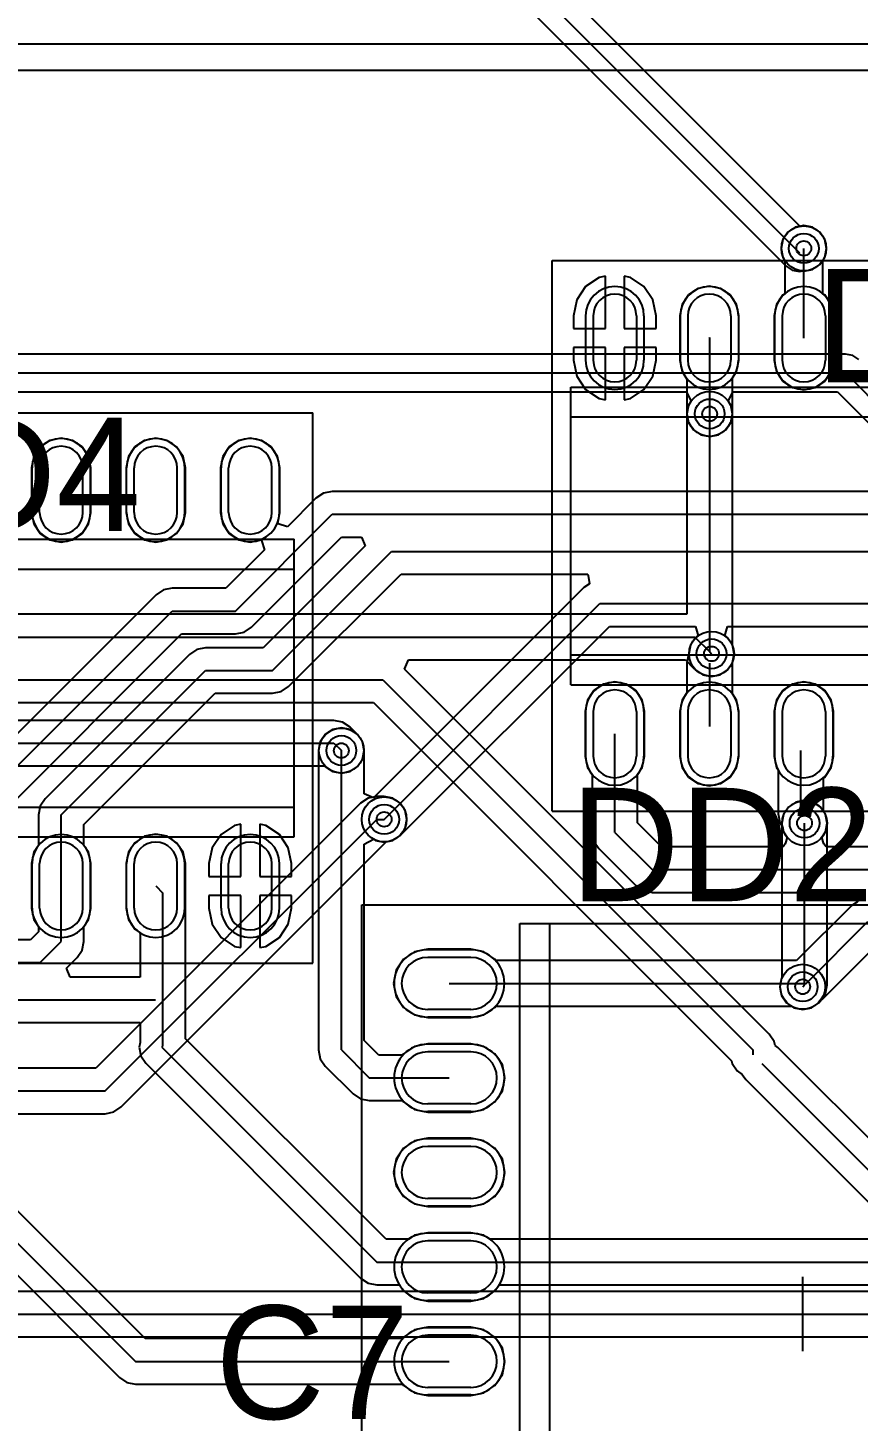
# Model space of a CAD drawing. Header units: millimetres. Extents: x 33 to 142, y 42 to 97.
# Drawn here: x 104.41 to 115.57, y 62.81 to 81.54 of the extents above; entities that cross this region are included whole.
import ezdxf

# ---------------------------------------------------------------- set-up
doc = ezdxf.new("R2010")
doc.units = ezdxf.units.MM
for name, color, linetype in [('BottomLayer', 5, 'Continuous'), ('BottomSolder', 6, 'Continuous'), ('Mechanical13', 56, 'Continuous'), ('Mechanical15', 56, 'Continuous'), ('MultiLayer', 9, 'Continuous'), ('TopLayer', 1, 'Continuous'), ('TopOverlay', 2, 'Continuous'), ('TopPaste', 8, 'Continuous'), ('TopSolder', 216, 'Continuous'), ('ViaHoleLayer', 16, 'Continuous')]:
    doc.layers.add(name, color=color, linetype=linetype)

msp = doc.modelspace()

# ---------------------------------------------------------------- linework, layer by layer
at = {"layer": 'BottomLayer'}
for p, q in [((114.79, 78.871), (111.08, 82.58)), ((110.9, 82.4), (114.782, 78.517)), ((110.794, 82.145), (114.602, 78.337)), ((114.84, 78.881), (114.79, 78.871)), ((114.957, 78.858), (114.84, 78.881)), ((115.056, 78.791), (114.957, 78.858)), ((115.123, 78.692), (115.056, 78.791)), ((115.146, 78.575), (115.123, 78.692)), ((115.123, 78.458), (115.146, 78.575)), ((114.602, 78.337), (114.685, 78.282)), ((114.685, 78.282), (114.782, 78.263)), ((114.84, 78.269), (114.957, 78.292)), ((114.957, 78.292), (115.056, 78.359)), ((115.056, 78.359), (115.123, 78.458)), ((114.782, 78.263), (114.828, 78.272)), ((114.828, 78.272), (114.84, 78.269)), ((115.4, 77.155), (89.6, 77.155)), ((115.498, 77.135), (115.4, 77.155)), ((115.58, 77.08), (115.498, 77.135)), ((80, 76.9), (115.4, 76.9)), ((115.4, 76.9), (115.975, 76.325)), ((89.6, 76.645), (113.265, 76.645)), ((113.265, 76.645), (113.327, 76.518)), ((113.823, 76.518), (113.885, 76.645)), ((113.885, 76.645), (115.294, 76.645)), ((115.294, 76.645), (115.795, 76.145)), ((113.292, 76.467), (113.269, 76.35)), ((113.327, 76.518), (113.292, 76.467)), ((113.858, 76.467), (113.823, 76.518)), ((113.881, 76.35), (113.858, 76.467)), ((113.269, 76.35), (113.269, 73.656)), ((113.575, 73.15), (113.575, 76.35)), ((113.881, 73.245), (113.881, 76.35)), ((113.269, 73.656), (100.5, 73.656)), ((100.5, 73.35), (113.375, 73.35)), ((113.375, 73.35), (113.575, 73.15)), ((113.883, 73.242), (113.881, 73.245)), ((113.906, 73.125), (113.883, 73.242)), ((109.473, 72.917), (109.525, 73.044)), ((109.525, 73.044), (113.248, 73.044)), ((113.248, 73.044), (113.359, 72.934)), ((113.575, 73.15), (113.6, 73.125)), ((113.883, 73.008), (113.906, 73.125)), ((114.375, 68.014), (109.473, 72.917)), ((113.359, 72.934), (113.359, 72.934)), ((113.359, 72.934), (113.384, 72.909)), ((113.384, 72.909), (113.483, 72.842)), ((113.717, 72.842), (113.816, 72.909)), ((113.816, 72.909), (113.883, 73.008)), ((102.775, 72.775), (109.182, 72.775)), ((109.182, 72.775), (114.159, 67.798)), ((113.483, 72.842), (113.6, 72.819)), ((113.6, 72.819), (113.717, 72.842)), ((102.902, 72.469), (109.055, 72.469)), ((109.055, 72.469), (113.869, 67.656)), ((108.525, 72.231), (102.843, 72.231)), ((108.642, 72.208), (108.525, 72.231)), ((108.525, 72.231), (108.525, 72.231)), ((108.741, 72.141), (108.642, 72.208)), ((108.841, 72.041), (108.741, 72.141)), ((102.793, 71.925), (108.525, 71.925)), ((108.525, 71.925), (108.625, 71.825)), ((108.908, 71.942), (108.841, 72.041)), ((108.931, 71.825), (108.908, 71.942)), ((108.908, 71.708), (108.931, 71.825)), ((103.372, 71.619), (108.398, 71.619)), ((108.398, 71.619), (108.409, 71.609)), ((108.409, 71.609), (108.508, 71.542)), ((108.508, 71.542), (108.625, 71.519)), ((108.625, 71.519), (108.742, 71.542)), ((108.742, 71.542), (108.841, 71.609)), ((108.841, 71.609), (108.908, 71.708)), ((108.983, 71.183), (108.884, 71.116)), ((109.1, 71.206), (108.983, 71.183)), ((109.2, 71.206), (109.1, 71.206)), ((109.1, 71.206), (109.1, 71.206)), ((109.317, 71.183), (109.2, 71.206)), ((109.416, 71.116), (109.317, 71.183)), ((108.884, 71.116), (105.323, 67.556)), ((109.483, 71.017), (109.416, 71.116)), ((109.506, 70.9), (109.483, 71.017)), ((114.634, 71.066), (114.567, 70.967)), ((114.733, 71.133), (114.634, 71.066)), ((114.85, 71.156), (114.733, 71.133)), ((114.967, 71.133), (114.85, 71.156)), ((115.066, 71.066), (114.967, 71.133)), ((115.133, 70.967), (115.066, 71.066)), ((105.45, 67.25), (109.1, 70.9)), ((109.1, 70.9), (109.2, 70.9)), ((109.483, 70.783), (109.506, 70.9)), ((114.567, 70.967), (114.544, 70.85)), ((114.544, 70.85), (114.544, 68.77)), ((114.85, 68.675), (114.85, 70.85)), ((115.156, 70.85), (115.133, 70.967)), ((115.156, 68.675), (115.156, 70.85)), ((109.233, 70.601), (109.317, 70.617)), ((109.317, 70.617), (109.416, 70.684)), ((109.416, 70.684), (109.483, 70.783)), ((105.666, 67.034), (109.233, 70.601)), ((114.542, 68.767), (114.519, 68.65)), ((114.544, 68.77), (114.542, 68.767)), ((114.519, 68.65), (114.542, 68.533)), ((114.825, 68.65), (114.85, 68.675)), ((115.066, 68.459), (115.133, 68.558)), ((115.133, 68.558), (115.156, 68.675)), ((115.156, 68.675), (115.156, 68.675)), ((114.542, 68.533), (114.609, 68.434)), ((114.609, 68.434), (114.708, 68.367)), ((114.708, 68.367), (114.825, 68.344)), ((114.825, 68.344), (114.942, 68.367)), ((114.942, 68.367), (115.041, 68.434)), ((115.041, 68.434), (115.066, 68.459)), ((115.066, 68.459), (115.066, 68.459)), ((114.442, 67.915), (114.375, 68.014)), ((114.375, 68.014), (114.375, 68.014)), ((114.159, 67.734), (114.159, 67.798)), ((114.453, 67.86), (114.442, 67.915)), ((114.491, 67.834), (114.453, 67.86)), ((117.25, 65.076), (114.491, 67.834)), ((113.869, 67.656), (113.876, 67.617)), ((113.876, 67.617), (113.943, 67.518)), ((114.275, 67.618), (117.668, 64.225)), ((105.323, 67.556), (103.4, 67.556)), ((113.943, 67.518), (114.012, 67.471)), ((114.012, 67.471), (114.059, 67.402)), ((95.6, 67.25), (105.45, 67.25)), ((114.059, 67.402), (117.452, 64.009)), ((95.6, 66.944), (105.45, 66.944)), ((105.45, 66.944), (105.567, 66.967)), ((105.45, 66.944), (105.45, 66.944)), ((105.567, 66.967), (105.666, 67.034)), ((116.125, 64.556), (93.35, 64.556)), ((93.35, 64.25), (116.125, 64.25)), ((93.35, 63.944), (115.998, 63.944))]:
    msp.add_line(p, q, dxfattribs=at)
for centre in [(114.84, 78.575), (113.575, 76.35), (113.6, 73.125), (108.625, 71.825), (109.2, 70.9), (114.85, 70.85), (114.825, 68.65)]:
    msp.add_circle(centre, 0.2, dxfattribs=at)
at = {"layer": 'BottomSolder'}
for centre in [(114.84, 78.575), (113.575, 76.35), (113.6, 73.125), (108.625, 71.825), (109.2, 70.9), (114.85, 70.85), (114.825, 68.65)]:
    msp.add_circle(centre, 0.302, dxfattribs=at)
at = {"layer": 'Mechanical13'}
for p, q in [((111.71, 76.71), (120.51, 76.71)), ((111.71, 72.71), (111.71, 76.71)), ((99.19, 74.665), (107.99, 74.665)), ((107.99, 70.665), (107.99, 74.665)), ((111.71, 72.71), (120.51, 72.71)), ((99.19, 70.665), (107.99, 70.665)), ((111.025, 59), (111.025, 69.5)), ((111.025, 69.5), (118.625, 69.5))]:
    msp.add_line(p, q, dxfattribs=at)
at = {"layer": 'Mechanical15'}
for p, q in [((111.46, 78.41), (120.76, 78.41)), ((111.46, 71.01), (111.46, 78.41)), ((98.94, 76.365), (108.24, 76.365)), ((108.24, 68.965), (108.24, 76.365)), ((111.46, 71.01), (120.76, 71.01)), ((108.9, 58.75), (108.9, 69.75)), ((108.9, 69.75), (120.75, 69.75)), ((98.94, 68.965), (108.24, 68.965)), ((114.825, 63.75), (114.825, 64.75)), ((114.325, 64.25), (115.325, 64.25))]:
    msp.add_line(p, q, dxfattribs=at)
at = {"layer": 'MultiLayer'}
for centre in [(114.84, 78.575), (113.575, 76.35), (113.6, 73.125), (108.625, 71.825), (109.2, 70.9), (114.85, 70.85), (114.825, 68.65)]:
    msp.add_circle(centre, 0.2, dxfattribs=at)
at = {"layer": 'TopLayer'}
for p, q in [((99.775, 81.325), (119.525, 81.325)), ((100.132, 80.968), (118.517, 80.968)), ((114.723, 78.858), (114.624, 78.791)), ((114.84, 78.881), (114.723, 78.858)), ((114.957, 78.858), (114.84, 78.881)), ((115.056, 78.791), (114.957, 78.858)), ((114.557, 78.692), (114.534, 78.575)), ((114.624, 78.791), (114.557, 78.692)), ((115.123, 78.692), (115.056, 78.791)), ((115.146, 78.575), (115.123, 78.692)), ((114.534, 78.575), (114.557, 78.458)), ((114.84, 77.37), (114.84, 78.575)), ((115.123, 78.458), (115.146, 78.575)), ((114.557, 78.458), (114.585, 78.416)), ((114.585, 78.416), (114.585, 77.969)), ((115.095, 78.416), (115.123, 78.458)), ((115.095, 77.969), (115.095, 78.416)), ((112.088, 78.182), (111.908, 78.062)), ((112.173, 78.199), (112.088, 78.182)), ((112.173, 77.497), (112.173, 78.199)), ((112.512, 78.182), (112.427, 78.199)), ((112.427, 78.199), (112.427, 77.497)), ((112.692, 78.062), (112.512, 78.182)), ((111.908, 78.062), (111.788, 77.882)), ((112.812, 77.882), (112.692, 78.062)), ((113.289, 77.951), (113.203, 77.822)), ((113.418, 78.037), (113.289, 77.951)), ((113.57, 78.068), (113.418, 78.037)), ((113.722, 78.037), (113.57, 78.068)), ((113.851, 77.951), (113.722, 78.037)), ((113.937, 77.822), (113.851, 77.951)), ((114.559, 77.951), (114.473, 77.822)), ((114.585, 77.969), (114.559, 77.951)), ((115.121, 77.951), (115.095, 77.969)), ((115.207, 77.822), (115.121, 77.951)), ((111.788, 77.882), (111.745, 77.67)), ((112.855, 77.67), (112.812, 77.882)), ((113.203, 77.822), (113.172, 77.67)), ((113.968, 77.67), (113.937, 77.822)), ((114.473, 77.822), (114.442, 77.67)), ((115.238, 77.67), (115.207, 77.822)), ((111.745, 77.67), (111.745, 77.497)), ((112.01, 77.67), (112.01, 77.07)), ((112.59, 77.67), (112.59, 77.07)), ((112.855, 77.497), (112.855, 77.67)), ((113.172, 77.67), (113.172, 77.07)), ((113.28, 77.67), (113.28, 77.07)), ((113.86, 77.67), (113.86, 77.07)), ((113.968, 77.07), (113.968, 77.67)), ((114.442, 77.67), (114.442, 77.07)), ((114.55, 77.67), (114.55, 77.07)), ((115.13, 77.67), (115.13, 77.07)), ((115.238, 77.07), (115.238, 77.67)), ((111.745, 77.497), (112.173, 77.497)), ((112.427, 77.497), (112.855, 77.497)), ((113.57, 77.37), (113.575, 77.375)), ((113.575, 76.35), (113.575, 77.375)), ((112.173, 77.243), (111.745, 77.243)), ((111.745, 77.243), (111.745, 77.07)), ((112.173, 76.541), (112.173, 77.243)), ((112.855, 77.243), (112.427, 77.243)), ((112.427, 77.243), (112.427, 76.541)), ((112.855, 77.07), (112.855, 77.243)), ((111.745, 77.07), (111.788, 76.858)), ((112.812, 76.858), (112.855, 77.07)), ((113.172, 77.07), (113.203, 76.918)), ((113.937, 76.918), (113.968, 77.07)), ((114.442, 77.07), (114.473, 76.918)), ((115.207, 76.918), (115.238, 77.07)), ((111.788, 76.858), (111.908, 76.678)), ((112.692, 76.678), (112.812, 76.858)), ((113.203, 76.918), (113.269, 76.818)), ((113.269, 76.818), (113.269, 76.35)), ((113.881, 76.833), (113.937, 76.918)), ((113.881, 76.35), (113.881, 76.833)), ((114.473, 76.918), (114.559, 76.789)), ((114.559, 76.789), (114.688, 76.703)), ((114.992, 76.703), (115.121, 76.789)), ((115.121, 76.789), (115.207, 76.918)), ((111.908, 76.678), (112.088, 76.558)), ((112.512, 76.558), (112.692, 76.678)), ((114.688, 76.703), (114.84, 76.672)), ((114.84, 76.672), (114.992, 76.703)), ((112.088, 76.558), (112.173, 76.541)), ((112.427, 76.541), (112.512, 76.558)), ((113.269, 76.35), (113.292, 76.233)), ((113.292, 76.233), (113.359, 76.134)), ((113.791, 76.134), (113.858, 76.233)), ((113.858, 76.233), (113.881, 76.35)), ((113.359, 76.134), (113.458, 76.067)), ((113.458, 76.067), (113.575, 76.044)), ((113.575, 76.044), (113.692, 76.067)), ((113.692, 76.067), (113.791, 76.134)), ((104.579, 75.906), (104.493, 75.777)), ((104.708, 75.992), (104.579, 75.906)), ((104.86, 76.023), (104.708, 75.992)), ((105.012, 75.992), (104.86, 76.023)), ((105.141, 75.906), (105.012, 75.992)), ((105.227, 75.777), (105.141, 75.906)), ((105.849, 75.906), (105.763, 75.777)), ((105.978, 75.992), (105.849, 75.906)), ((106.13, 76.023), (105.978, 75.992)), ((106.282, 75.992), (106.13, 76.023)), ((106.411, 75.906), (106.282, 75.992)), ((106.497, 75.777), (106.411, 75.906)), ((107.119, 75.906), (107.033, 75.777)), ((107.248, 75.992), (107.119, 75.906)), ((107.4, 76.023), (107.248, 75.992)), ((107.552, 75.992), (107.4, 76.023)), ((107.681, 75.906), (107.552, 75.992)), ((107.767, 75.777), (107.681, 75.906)), ((104.493, 75.777), (104.462, 75.625)), ((105.258, 75.625), (105.227, 75.777)), ((105.763, 75.777), (105.732, 75.625)), ((106.528, 75.625), (106.497, 75.777)), ((107.033, 75.777), (107.002, 75.625)), ((107.798, 75.625), (107.767, 75.777)), ((104.462, 75.625), (104.462, 75.025)), ((104.57, 75.025), (104.57, 75.625)), ((105.15, 75.025), (105.15, 75.625)), ((105.258, 75.025), (105.258, 75.625)), ((105.732, 75.625), (105.732, 75.025)), ((105.84, 75.025), (105.84, 75.625)), ((106.42, 75.025), (106.42, 75.625)), ((106.528, 75.025), (106.528, 75.625)), ((107.002, 75.625), (107.002, 75.025)), ((107.11, 75.025), (107.11, 75.625)), ((107.69, 75.025), (107.69, 75.625)), ((107.798, 75.025), (107.798, 75.625)), ((108.5, 75.306), (108.383, 75.283)), ((127.2, 75.306), (108.5, 75.306)), ((108.284, 75.216), (107.9, 74.832)), ((108.383, 75.283), (108.284, 75.216)), ((108.284, 75.216), (108.284, 75.216)), ((104.462, 75.025), (104.493, 74.873)), ((105.227, 74.873), (105.258, 75.025)), ((105.732, 75.025), (105.763, 74.873)), ((106.497, 74.873), (106.528, 75.025)), ((107.002, 75.025), (107.033, 74.873)), ((107.2, 73.7), (108.5, 75)), ((107.769, 74.881), (107.798, 75.025)), ((108.5, 75), (127.2, 75)), ((104.493, 74.873), (104.579, 74.744)), ((104.579, 74.744), (104.708, 74.658)), ((105.012, 74.658), (105.141, 74.744)), ((105.141, 74.744), (105.227, 74.873)), ((105.763, 74.873), (105.849, 74.744)), ((105.849, 74.744), (105.978, 74.658)), ((106.282, 74.658), (106.411, 74.744)), ((106.411, 74.744), (106.497, 74.873)), ((107.033, 74.873), (107.119, 74.744)), ((107.119, 74.744), (107.248, 74.658)), ((107.775, 74.874), (107.769, 74.881)), ((107.9, 74.832), (107.775, 74.874)), ((104.708, 74.658), (104.86, 74.627)), ((104.86, 74.627), (105.012, 74.658)), ((105.978, 74.658), (106.13, 74.627)), ((106.13, 74.627), (106.282, 74.658)), ((107.248, 74.658), (107.4, 74.627)), ((107.4, 74.627), (107.544, 74.656)), ((107.416, 73.484), (108.627, 74.694)), ((107.544, 74.656), (107.551, 74.65)), ((107.551, 74.65), (107.593, 74.525)), ((108.944, 74.577), (107.573, 73.206)), ((108.627, 74.694), (108.896, 74.694)), ((108.896, 74.694), (108.944, 74.577)), ((107.593, 74.525), (107.073, 74.006)), ((107.7, 72.9), (109.3, 74.5)), ((109.3, 74.5), (117.675, 74.5)), ((107.916, 72.684), (109.427, 74.194)), ((109.427, 74.194), (111.939, 74.194)), ((111.939, 74.194), (111.944, 74.18)), ((111.944, 74.18), (111.96, 74.067)), ((106.233, 73.983), (106.134, 73.916)), ((106.35, 74.006), (106.233, 73.983)), ((107.073, 74.006), (106.35, 74.006)), ((106.35, 74.006), (106.35, 74.006)), ((111.884, 74.016), (109.058, 71.19)), ((111.96, 74.067), (111.884, 74.016)), ((111.884, 74.016), (111.884, 74.016)), ((106.134, 73.916), (103.374, 71.156)), ((106.134, 73.916), (106.134, 73.916)), ((109.2, 70.9), (112.1, 73.8)), ((112.1, 73.8), (116.15, 73.8)), ((103.59, 70.94), (106.35, 73.7)), ((106.35, 73.7), (107.2, 73.7)), ((107.2, 73.394), (107.317, 73.417)), ((107.317, 73.417), (107.416, 73.484)), ((109.416, 70.684), (112.227, 73.494)), ((112.227, 73.494), (113.384, 73.494)), ((113.384, 73.494), (113.422, 73.367)), ((113.778, 73.367), (113.816, 73.494)), ((113.816, 73.494), (115.844, 73.494)), ((103.896, 70.813), (106.477, 73.394)), ((106.477, 73.394), (107.2, 73.394)), ((107.2, 73.394), (107.2, 73.394)), ((113.317, 73.242), (113.294, 73.125)), ((113.384, 73.341), (113.317, 73.242)), ((113.422, 73.367), (113.384, 73.341)), ((113.816, 73.341), (113.778, 73.367)), ((113.883, 73.242), (113.816, 73.341)), ((113.906, 73.125), (113.883, 73.242)), ((106.584, 73.116), (104.644, 71.176)), ((106.683, 73.183), (106.584, 73.116)), ((106.8, 73.206), (106.683, 73.183)), ((107.573, 73.206), (106.8, 73.206)), ((106.8, 73.206), (106.8, 73.206)), ((113.292, 73.117), (113.269, 73)), ((113.295, 73.121), (113.292, 73.117)), ((113.294, 73.125), (113.295, 73.121)), ((113.883, 73.008), (113.906, 73.125)), ((104.86, 70.96), (106.8, 72.9)), ((106.8, 72.9), (107.7, 72.9)), ((113.269, 73), (113.269, 72.602)), ((113.575, 72.15), (113.575, 73)), ((113.88, 73.004), (113.883, 73.008)), ((113.881, 73), (113.88, 73.004)), ((113.881, 72.587), (113.881, 73)), ((107.817, 72.617), (107.916, 72.684)), ((112.148, 72.717), (112.019, 72.631)), ((112.3, 72.748), (112.148, 72.717)), ((112.452, 72.717), (112.3, 72.748)), ((112.581, 72.631), (112.452, 72.717)), ((114.688, 72.717), (114.559, 72.631)), ((114.84, 72.748), (114.688, 72.717)), ((114.992, 72.717), (114.84, 72.748)), ((115.121, 72.631), (114.992, 72.717)), ((105.166, 70.833), (106.927, 72.594)), ((106.927, 72.594), (107.7, 72.594)), ((107.7, 72.594), (107.817, 72.617)), ((107.7, 72.594), (107.7, 72.594)), ((111.933, 72.502), (111.902, 72.35)), ((112.019, 72.631), (111.933, 72.502)), ((112.667, 72.502), (112.581, 72.631)), ((112.698, 72.35), (112.667, 72.502)), ((113.203, 72.502), (113.172, 72.35)), ((113.269, 72.602), (113.203, 72.502)), ((113.937, 72.502), (113.881, 72.587)), ((113.968, 72.35), (113.937, 72.502)), ((114.473, 72.502), (114.442, 72.35)), ((114.559, 72.631), (114.473, 72.502)), ((115.207, 72.502), (115.121, 72.631)), ((115.238, 72.35), (115.207, 72.502)), ((111.902, 72.35), (111.902, 71.75)), ((112.01, 72.35), (112.01, 71.75)), ((112.59, 72.35), (112.59, 71.75)), ((112.698, 71.75), (112.698, 72.35)), ((113.172, 72.35), (113.172, 71.75)), ((113.28, 72.35), (113.28, 71.75)), ((113.86, 72.35), (113.86, 71.75)), ((113.968, 71.75), (113.968, 72.35)), ((114.442, 72.35), (114.442, 71.75)), ((114.55, 72.35), (114.55, 71.75)), ((115.13, 72.35), (115.13, 71.75)), ((115.238, 71.75), (115.238, 72.35)), ((108.508, 72.108), (108.409, 72.041)), ((108.625, 72.131), (108.508, 72.108)), ((108.742, 72.108), (108.625, 72.131)), ((108.841, 72.041), (108.742, 72.108)), ((108.342, 71.942), (108.319, 71.825)), ((108.409, 72.041), (108.342, 71.942)), ((108.908, 71.942), (108.841, 72.041)), ((108.931, 71.825), (108.908, 71.942)), ((112.3, 70.725), (112.3, 72.05)), ((108.319, 71.825), (108.319, 67.8)), ((108.625, 67.8), (108.625, 71.825)), ((108.931, 71.243), (108.931, 71.825)), ((111.902, 71.75), (111.933, 71.598)), ((112.667, 71.598), (112.698, 71.75)), ((113.172, 71.75), (113.203, 71.598)), ((113.937, 71.598), (113.968, 71.75)), ((114.442, 71.75), (114.473, 71.598)), ((114.8, 70.975), (114.8, 71.825)), ((115.207, 71.598), (115.238, 71.75)), ((111.933, 71.598), (111.994, 71.506)), ((112.606, 71.506), (112.667, 71.598)), ((113.203, 71.598), (113.289, 71.469)), ((113.851, 71.469), (113.937, 71.598)), ((114.473, 71.598), (114.494, 71.566)), ((114.494, 71.566), (114.494, 70.975)), ((115.121, 71.469), (115.207, 71.598)), ((111.994, 71.506), (111.994, 70.725)), ((112.606, 70.852), (112.606, 71.506)), ((113.289, 71.469), (113.418, 71.383)), ((113.418, 71.383), (113.57, 71.352)), ((113.57, 71.352), (113.722, 71.383)), ((113.722, 71.383), (113.851, 71.469)), ((115.106, 71.459), (115.121, 71.469)), ((115.106, 71.007), (115.106, 71.459)), ((104.644, 71.176), (104.577, 71.077)), ((109.058, 71.19), (108.931, 71.243)), ((104.577, 71.077), (104.554, 70.96)), ((115.133, 70.967), (115.106, 71.007)), ((104.554, 70.96), (104.554, 70.96)), ((104.554, 70.96), (104.554, 70.549)), ((104.86, 70.005), (104.86, 70.96)), ((105.166, 70.549), (105.166, 70.833)), ((107.188, 70.817), (107.008, 70.697)), ((107.273, 70.834), (107.188, 70.817)), ((107.273, 70.132), (107.273, 70.834)), ((107.612, 70.817), (107.527, 70.834)), ((107.527, 70.834), (107.527, 70.132)), ((107.792, 70.697), (107.612, 70.817)), ((112.927, 70.531), (112.606, 70.852)), ((114.494, 70.975), (114.517, 70.858)), ((114.517, 70.858), (114.553, 70.804)), ((114.553, 70.804), (114.567, 70.733)), ((115.156, 70.85), (115.133, 70.967)), ((115.133, 70.733), (115.156, 70.85)), ((105.978, 70.672), (105.849, 70.586)), ((106.13, 70.703), (105.978, 70.672)), ((106.282, 70.672), (106.13, 70.703)), ((106.411, 70.586), (106.282, 70.672)), ((107.008, 70.697), (106.888, 70.517)), ((107.912, 70.517), (107.792, 70.697)), ((108.931, 70.566), (109.058, 70.634)), ((109.058, 70.634), (109.083, 70.617)), ((109.083, 70.617), (109.2, 70.594)), ((109.2, 70.594), (109.317, 70.617)), ((109.317, 70.617), (109.416, 70.684)), ((111.994, 70.725), (111.994, 70.725)), ((111.994, 70.725), (112.017, 70.608)), ((112.017, 70.608), (112.084, 70.509)), ((112.3, 70.725), (112.8, 70.225)), ((114.567, 70.733), (114.618, 70.658)), ((114.618, 70.658), (114.589, 70.571)), ((115.082, 70.658), (115.133, 70.733)), ((115.111, 70.571), (115.082, 70.658)), ((104.493, 70.457), (104.462, 70.305)), ((104.554, 70.549), (104.493, 70.457)), ((105.227, 70.457), (105.166, 70.549)), ((105.258, 70.305), (105.227, 70.457)), ((105.763, 70.457), (105.732, 70.305)), ((105.849, 70.586), (105.763, 70.457)), ((106.497, 70.457), (106.411, 70.586)), ((106.528, 70.305), (106.497, 70.457)), ((106.888, 70.517), (106.845, 70.305)), ((107.955, 70.305), (107.912, 70.517)), ((108.931, 67.927), (108.931, 70.566)), ((112.084, 70.509), (112.584, 70.009)), ((114.561, 70.531), (112.927, 70.531)), ((114.589, 70.571), (114.561, 70.531)), ((115.139, 70.531), (115.111, 70.571)), ((117.146, 70.531), (115.139, 70.531)), ((104.462, 70.305), (104.462, 69.705)), ((104.57, 69.705), (104.57, 70.305)), ((105.15, 69.705), (105.15, 70.305)), ((105.258, 69.705), (105.258, 70.305)), ((105.732, 70.305), (105.732, 69.705)), ((105.84, 69.705), (105.84, 70.305)), ((106.42, 69.705), (106.42, 70.305)), ((106.528, 69.926), (106.528, 70.305)), ((106.845, 70.305), (106.845, 70.132)), ((107.11, 69.705), (107.11, 70.305)), ((107.69, 69.705), (107.69, 70.305)), ((107.955, 70.132), (107.955, 70.305)), ((106.845, 70.132), (107.273, 70.132)), ((107.527, 70.132), (107.955, 70.132)), ((112.8, 70.225), (126.65, 70.225)), ((104.86, 69.26), (104.86, 70.005)), ((106.13, 70.005), (106.225, 69.91)), ((106.225, 67.85), (106.225, 69.91)), ((106.531, 69.91), (106.528, 69.926)), ((106.531, 67.952), (106.531, 69.91)), ((106.531, 69.91), (106.531, 69.91)), ((107.273, 69.878), (106.845, 69.878)), ((106.845, 69.878), (106.845, 69.705)), ((107.273, 69.176), (107.273, 69.878)), ((107.955, 69.878), (107.527, 69.878)), ((107.527, 69.878), (107.527, 69.176)), ((107.955, 69.705), (107.955, 69.878)), ((112.584, 70.009), (112.683, 69.942)), ((112.683, 69.942), (112.8, 69.919)), ((112.8, 69.919), (112.8, 69.919)), ((112.8, 69.919), (115.539, 69.919)), ((115.539, 69.919), (115.544, 69.905)), ((115.544, 69.905), (115.56, 69.792)), ((104.462, 69.705), (104.493, 69.553)), ((105.227, 69.553), (105.258, 69.705)), ((105.732, 69.705), (105.763, 69.553)), ((106.845, 69.705), (106.888, 69.493)), ((107.912, 69.493), (107.955, 69.705)), ((115.484, 69.741), (114.743, 69.001)), ((115.56, 69.792), (115.484, 69.741)), ((115.484, 69.741), (115.484, 69.741)), ((104.493, 69.553), (104.554, 69.461)), ((105.166, 69.461), (105.227, 69.553)), ((105.763, 69.553), (105.849, 69.424)), ((106.888, 69.493), (107.008, 69.313)), ((107.792, 69.313), (107.912, 69.493)), ((114.87, 68.695), (115.7, 69.525)), ((104.554, 69.387), (104.448, 69.281)), ((104.554, 69.461), (104.554, 69.387)), ((105.166, 69.26), (105.166, 69.461)), ((105.849, 69.424), (105.919, 69.377)), ((105.919, 69.377), (105.919, 68.781)), ((107.008, 69.313), (107.188, 69.193)), ((107.612, 69.193), (107.792, 69.313)), ((104.448, 69.281), (103.886, 69.281)), ((104.575, 68.975), (104.86, 69.26)), ((105.076, 69.044), (105.143, 69.143)), ((105.143, 69.143), (105.166, 69.26)), ((105.166, 69.26), (105.166, 69.26)), ((107.188, 69.193), (107.273, 69.176)), ((107.527, 69.176), (107.612, 69.193)), ((109.609, 69.119), (109.461, 69.019)), ((109.785, 69.154), (109.609, 69.119)), ((110.365, 69.154), (109.785, 69.154)), ((110.541, 69.119), (110.365, 69.154)), ((110.689, 69.019), (110.541, 69.119)), ((115.086, 68.479), (115.827, 69.219)), ((101.125, 68.975), (104.575, 68.975)), ((104.931, 68.898), (105.076, 69.044)), ((105.076, 69.044), (105.076, 69.044)), ((109.461, 69.019), (109.361, 68.871)), ((110.365, 69.045), (109.785, 69.045)), ((110.702, 69.001), (110.689, 69.019)), ((114.743, 69.001), (110.702, 69.001)), ((104.979, 68.781), (104.931, 68.898)), ((105.919, 68.781), (104.979, 68.781)), ((109.361, 68.871), (109.326, 68.695)), ((109.326, 68.695), (109.361, 68.519)), ((110.075, 68.695), (114.87, 68.695)), ((102.175, 68.475), (106.125, 68.475)), ((109.361, 68.519), (109.461, 68.371)), ((109.461, 68.371), (109.609, 68.271)), ((110.541, 68.271), (110.689, 68.371)), ((110.689, 68.371), (110.702, 68.389)), ((110.702, 68.389), (114.675, 68.389)), ((114.675, 68.389), (114.708, 68.367)), ((114.708, 68.367), (114.825, 68.344)), ((114.825, 68.344), (114.942, 68.367)), ((114.942, 68.367), (115.041, 68.434)), ((115.041, 68.434), (115.059, 68.461)), ((115.059, 68.461), (115.086, 68.479)), ((103.266, 68.169), (105.919, 68.169)), ((105.919, 68.169), (105.919, 67.9)), ((109.609, 68.271), (109.785, 68.236)), ((110.365, 68.345), (109.785, 68.345)), ((109.785, 68.236), (110.365, 68.236)), ((110.365, 68.236), (110.541, 68.271)), ((105.919, 67.9), (105.907, 67.837)), ((105.907, 67.837), (105.93, 67.72)), ((106.212, 67.837), (106.225, 67.85)), ((106.212, 67.837), (109.1, 64.95)), ((109.227, 65.256), (106.531, 67.952)), ((108.319, 67.8), (108.319, 67.8)), ((108.319, 67.8), (108.342, 67.683)), ((108.625, 67.8), (109, 67.425)), ((109.127, 67.731), (108.931, 67.927)), ((109.609, 67.849), (109.461, 67.749)), ((109.785, 67.884), (109.609, 67.849)), ((110.365, 67.884), (109.785, 67.884)), ((110.541, 67.849), (110.365, 67.884)), ((110.689, 67.749), (110.541, 67.849)), ((105.93, 67.72), (105.996, 67.621)), ((105.996, 67.621), (108.884, 64.734)), ((108.342, 67.683), (108.409, 67.584)), ((109.448, 67.731), (109.127, 67.731)), ((109.461, 67.749), (109.448, 67.731)), ((110.365, 67.775), (109.785, 67.775)), ((110.789, 67.601), (110.689, 67.749)), ((108.409, 67.584), (108.784, 67.209)), ((109, 67.425), (110.075, 67.425)), ((110.824, 67.425), (110.789, 67.601)), ((110.789, 67.249), (110.824, 67.425)), ((110.689, 67.101), (110.789, 67.249)), ((108.784, 67.209), (108.784, 67.209)), ((108.784, 67.209), (108.883, 67.142)), ((108.883, 67.142), (109, 67.119)), ((109, 67.119), (109, 67.119)), ((109, 67.119), (109.448, 67.119)), ((109.448, 67.119), (109.461, 67.101)), ((109.461, 67.101), (109.609, 67.001)), ((110.365, 67.075), (109.785, 67.075)), ((110.541, 67.001), (110.689, 67.101)), ((109.609, 67.001), (109.785, 66.966)), ((109.785, 66.966), (110.365, 66.966)), ((110.365, 66.966), (110.541, 67.001)), ((105.987, 63.921), (103.356, 66.552)), ((109.609, 66.579), (109.461, 66.479)), ((109.785, 66.614), (109.609, 66.579)), ((110.365, 66.614), (109.785, 66.614)), ((110.365, 66.505), (109.785, 66.505)), ((110.541, 66.579), (110.365, 66.614)), ((110.689, 66.479), (110.541, 66.579)), ((103.05, 66.425), (105.86, 63.615)), ((109.361, 66.331), (109.326, 66.155)), ((109.461, 66.479), (109.361, 66.331)), ((110.789, 66.331), (110.689, 66.479)), ((110.824, 66.155), (110.789, 66.331)), ((109.326, 66.155), (109.361, 65.979)), ((110.789, 65.979), (110.824, 66.155)), ((109.361, 65.979), (109.461, 65.831)), ((110.689, 65.831), (110.789, 65.979)), ((109.461, 65.831), (109.609, 65.731)), ((110.365, 65.805), (109.785, 65.805)), ((110.541, 65.731), (110.689, 65.831)), ((109.609, 65.731), (109.785, 65.696)), ((109.785, 65.696), (110.365, 65.696)), ((110.365, 65.696), (110.541, 65.731)), ((109.53, 65.256), (109.227, 65.256)), ((109.609, 65.309), (109.53, 65.256)), ((109.785, 65.344), (109.609, 65.309)), ((110.365, 65.344), (109.785, 65.344)), ((110.365, 65.235), (109.785, 65.235)), ((110.541, 65.309), (110.365, 65.344)), ((110.62, 65.256), (110.541, 65.309)), ((117.65, 65.256), (110.62, 65.256)), ((103.909, 65.134), (105.644, 63.399)), ((109.1, 64.95), (117.65, 64.95)), ((108.884, 64.734), (108.884, 64.734)), ((108.884, 64.734), (108.983, 64.667)), ((108.983, 64.667), (109.1, 64.644)), ((109.1, 64.644), (109.1, 64.644)), ((109.1, 64.644), (109.405, 64.644)), ((109.405, 64.644), (109.461, 64.561)), ((110.689, 64.561), (110.745, 64.644)), ((110.745, 64.644), (117.65, 64.644)), ((109.461, 64.561), (109.609, 64.461)), ((109.609, 64.461), (109.785, 64.426)), ((110.365, 64.535), (109.785, 64.535)), ((109.785, 64.426), (110.365, 64.426)), ((110.365, 64.426), (110.541, 64.461)), ((110.541, 64.461), (110.689, 64.561)), ((109.785, 64.074), (109.609, 64.039)), ((110.365, 64.074), (109.785, 64.074)), ((110.541, 64.039), (110.365, 64.074)), ((109.448, 63.921), (105.987, 63.921)), ((109.461, 63.939), (109.448, 63.921)), ((109.609, 64.039), (109.461, 63.939)), ((110.365, 63.965), (109.785, 63.965)), ((110.689, 63.939), (110.541, 64.039)), ((110.789, 63.791), (110.689, 63.939)), ((110.824, 63.615), (110.789, 63.791)), ((105.86, 63.615), (110.075, 63.615)), ((110.789, 63.439), (110.824, 63.615)), ((105.644, 63.399), (105.743, 63.332)), ((105.743, 63.332), (105.86, 63.309)), ((105.86, 63.309), (109.448, 63.309)), ((109.448, 63.309), (109.461, 63.291)), ((110.689, 63.291), (110.789, 63.439)), ((109.461, 63.291), (109.609, 63.191)), ((109.609, 63.191), (109.785, 63.156)), ((110.365, 63.265), (109.785, 63.265)), ((109.785, 63.156), (110.365, 63.156)), ((110.365, 63.156), (110.541, 63.191)), ((110.541, 63.191), (110.689, 63.291))]:
    msp.add_line(p, q, dxfattribs=at)
for centre in [(114.84, 78.575), (113.575, 76.35), (113.6, 73.125), (108.625, 71.825), (109.2, 70.9), (114.85, 70.85), (114.825, 68.65)]:
    msp.add_circle(centre, 0.2, dxfattribs=at)
for centre, radius, start, end in [((112.3, 77.67), 0.29, 0, 180), ((113.57, 77.67), 0.29, 0, 180), ((114.84, 77.67), 0.29, 0, 180), ((112.3, 77.07), 0.29, 180, 0), ((113.57, 77.07), 0.29, 180, 0), ((114.84, 77.07), 0.29, 180, 0), ((104.86, 75.625), 0.29, 0, 180), ((106.13, 75.625), 0.29, 0, 180), ((107.4, 75.625), 0.29, 0, 180), ((104.86, 75.025), 0.29, 180, 0), ((106.13, 75.025), 0.29, 180, 0), ((107.4, 75.025), 0.29, 180, 0), ((112.3, 72.35), 0.29, 0, 180), ((113.57, 72.35), 0.29, 0, 180), ((114.84, 72.35), 0.29, 0, 180), ((112.3, 71.75), 0.29, 180, 0), ((113.57, 71.75), 0.29, 180, 0), ((114.84, 71.75), 0.29, 180, 0), ((104.86, 70.305), 0.29, 0, 180), ((106.13, 70.305), 0.29, 0, 180), ((107.4, 70.305), 0.29, 0, 180), ((104.86, 69.705), 0.29, 180, 0), ((106.13, 69.705), 0.29, 180, 0), ((107.4, 69.705), 0.29, 180, 0), ((109.785, 68.695), 0.35, 90, 270), ((110.365, 68.695), 0.35, 270, 90), ((109.785, 67.425), 0.35, 90, 270), ((110.365, 67.425), 0.35, 270, 90), ((109.785, 66.155), 0.35, 90, 270), ((110.365, 66.155), 0.35, 270, 90), ((109.785, 64.885), 0.35, 90, 270), ((110.365, 64.885), 0.35, 270, 90), ((109.785, 63.615), 0.35, 90, 270), ((110.365, 63.615), 0.35, 270, 90)]:
    msp.add_arc(centre, radius, start, end, dxfattribs=at)
at = {"layer": 'TopOverlay'}
for p, q in [((111.71, 76.31), (120.51, 76.31)), ((111.71, 73.11), (111.71, 76.31)), ((99.19, 74.265), (107.99, 74.265)), ((107.99, 71.065), (107.99, 74.265)), ((111.71, 73.11), (120.51, 73.11)), ((99.19, 71.065), (107.99, 71.065)), ((111.425, 59), (111.425, 69.5)), ((111.425, 69.5), (118.225, 69.5))]:
    msp.add_line(p, q, dxfattribs=at)
at = {"layer": 'TopPaste'}
for p, q in [((112.01, 77.67), (112.01, 77.07)), ((112.59, 77.67), (112.59, 77.07)), ((113.28, 77.67), (113.28, 77.07)), ((113.86, 77.67), (113.86, 77.07)), ((114.55, 77.67), (114.55, 77.07)), ((115.13, 77.67), (115.13, 77.07)), ((104.57, 75.025), (104.57, 75.625)), ((105.15, 75.025), (105.15, 75.625)), ((105.84, 75.025), (105.84, 75.625)), ((106.42, 75.025), (106.42, 75.625)), ((107.11, 75.025), (107.11, 75.625)), ((107.69, 75.025), (107.69, 75.625)), ((112.01, 72.35), (112.01, 71.75)), ((112.59, 72.35), (112.59, 71.75)), ((113.28, 72.35), (113.28, 71.75)), ((113.86, 72.35), (113.86, 71.75)), ((114.55, 72.35), (114.55, 71.75)), ((115.13, 72.35), (115.13, 71.75)), ((104.57, 69.705), (104.57, 70.305)), ((105.15, 69.705), (105.15, 70.305)), ((105.84, 69.705), (105.84, 70.305)), ((106.42, 69.705), (106.42, 70.305)), ((107.11, 69.705), (107.11, 70.305)), ((107.69, 69.705), (107.69, 70.305)), ((110.365, 69.045), (109.785, 69.045)), ((110.365, 68.345), (109.785, 68.345)), ((110.365, 67.775), (109.785, 67.775)), ((110.365, 67.075), (109.785, 67.075)), ((110.365, 66.505), (109.785, 66.505)), ((110.365, 65.805), (109.785, 65.805)), ((110.365, 65.235), (109.785, 65.235)), ((110.365, 64.535), (109.785, 64.535)), ((110.365, 63.965), (109.785, 63.965)), ((110.365, 63.265), (109.785, 63.265))]:
    msp.add_line(p, q, dxfattribs=at)
for centre, radius, start, end in [((112.3, 77.67), 0.29, 0, 180), ((113.57, 77.67), 0.29, 0, 180), ((114.84, 77.67), 0.29, 0, 180), ((112.3, 77.07), 0.29, 180, 0), ((113.57, 77.07), 0.29, 180, 0), ((114.84, 77.07), 0.29, 180, 0), ((104.86, 75.625), 0.29, 0, 180), ((106.13, 75.625), 0.29, 0, 180), ((107.4, 75.625), 0.29, 0, 180), ((104.86, 75.025), 0.29, 180, 0), ((106.13, 75.025), 0.29, 180, 0), ((107.4, 75.025), 0.29, 180, 0), ((112.3, 72.35), 0.29, 0, 180), ((113.57, 72.35), 0.29, 0, 180), ((114.84, 72.35), 0.29, 0, 180), ((112.3, 71.75), 0.29, 180, 0), ((113.57, 71.75), 0.29, 180, 0), ((114.84, 71.75), 0.29, 180, 0), ((104.86, 70.305), 0.29, 0, 180), ((106.13, 70.305), 0.29, 0, 180), ((107.4, 70.305), 0.29, 0, 180), ((104.86, 69.705), 0.29, 180, 0), ((106.13, 69.705), 0.29, 180, 0), ((107.4, 69.705), 0.29, 180, 0), ((109.785, 68.695), 0.35, 90, 270), ((110.365, 68.695), 0.35, 270, 90), ((109.785, 67.425), 0.35, 90, 270), ((110.365, 67.425), 0.35, 270, 90), ((109.785, 66.155), 0.35, 90, 270), ((110.365, 66.155), 0.35, 270, 90), ((109.785, 64.885), 0.35, 90, 270), ((110.365, 64.885), 0.35, 270, 90), ((109.785, 63.615), 0.35, 90, 270), ((110.365, 63.615), 0.35, 270, 90)]:
    msp.add_arc(centre, radius, start, end, dxfattribs=at)
at = {"layer": 'TopSolder'}
for p, q in [((111.908, 77.67), (111.908, 77.07)), ((112.692, 77.67), (112.692, 77.07)), ((113.178, 77.67), (113.178, 77.07)), ((113.962, 77.67), (113.962, 77.07)), ((114.448, 77.67), (114.448, 77.07)), ((115.232, 77.67), (115.232, 77.07)), ((104.468, 75.025), (104.468, 75.625)), ((105.252, 75.025), (105.252, 75.625)), ((105.738, 75.025), (105.738, 75.625)), ((106.522, 75.025), (106.522, 75.625)), ((107.008, 75.025), (107.008, 75.625)), ((107.792, 75.025), (107.792, 75.625)), ((111.908, 72.35), (111.908, 71.75)), ((112.692, 72.35), (112.692, 71.75)), ((113.178, 72.35), (113.178, 71.75)), ((113.962, 72.35), (113.962, 71.75)), ((114.448, 72.35), (114.448, 71.75)), ((115.232, 72.35), (115.232, 71.75)), ((104.468, 69.705), (104.468, 70.305)), ((105.252, 69.705), (105.252, 70.305)), ((105.738, 69.705), (105.738, 70.305)), ((106.522, 69.705), (106.522, 70.305)), ((107.008, 69.705), (107.008, 70.305)), ((107.792, 69.705), (107.792, 70.305)), ((110.365, 69.147), (109.785, 69.147)), ((110.365, 68.243), (109.785, 68.243)), ((110.365, 67.877), (109.785, 67.877)), ((110.365, 66.973), (109.785, 66.973)), ((110.365, 66.607), (109.785, 66.607)), ((110.365, 65.703), (109.785, 65.703)), ((110.365, 65.337), (109.785, 65.337)), ((110.365, 64.433), (109.785, 64.433)), ((110.365, 64.067), (109.785, 64.067)), ((110.365, 63.163), (109.785, 63.163))]:
    msp.add_line(p, q, dxfattribs=at)
for centre in [(114.84, 78.575), (113.575, 76.35), (113.6, 73.125), (108.625, 71.825), (109.2, 70.9), (114.85, 70.85), (114.825, 68.65)]:
    msp.add_circle(centre, 0.302, dxfattribs=at)
for centre, radius, start, end in [((112.3, 77.67), 0.392, 0, 180), ((113.57, 77.67), 0.392, 0, 180), ((114.84, 77.67), 0.392, 0, 180), ((112.3, 77.07), 0.392, 180, 0), ((113.57, 77.07), 0.392, 180, 0), ((114.84, 77.07), 0.392, 180, 0), ((104.86, 75.625), 0.392, 0, 180), ((106.13, 75.625), 0.392, 0, 180), ((107.4, 75.625), 0.392, 0, 180), ((104.86, 75.025), 0.392, 180, 0), ((106.13, 75.025), 0.392, 180, 0), ((107.4, 75.025), 0.392, 180, 0), ((112.3, 72.35), 0.392, 0, 180), ((113.57, 72.35), 0.392, 0, 180), ((114.84, 72.35), 0.392, 0, 180), ((112.3, 71.75), 0.392, 180, 0), ((113.57, 71.75), 0.392, 180, 0), ((114.84, 71.75), 0.392, 180, 0), ((104.86, 70.305), 0.392, 0, 180), ((106.13, 70.305), 0.392, 0, 180), ((107.4, 70.305), 0.392, 0, 180), ((104.86, 69.705), 0.392, 180, 0), ((106.13, 69.705), 0.392, 180, 0), ((107.4, 69.705), 0.392, 180, 0), ((109.785, 68.695), 0.452, 90, 270), ((110.365, 68.695), 0.452, 270, 90), ((109.785, 67.425), 0.452, 90, 270), ((110.365, 67.425), 0.452, 270, 90), ((109.785, 66.155), 0.452, 90, 270), ((110.365, 66.155), 0.452, 270, 90), ((109.785, 64.885), 0.452, 90, 270), ((110.365, 64.885), 0.452, 270, 90), ((109.785, 63.615), 0.452, 90, 270), ((110.365, 63.615), 0.452, 270, 90)]:
    msp.add_arc(centre, radius, start, end, dxfattribs=at)
at = {"layer": 'ViaHoleLayer'}
for centre in [(114.84, 78.575), (113.575, 76.35), (113.6, 73.125), (108.625, 71.825), (109.2, 70.9), (114.85, 70.85), (114.825, 68.65)]:
    msp.add_circle(centre, 0.1, dxfattribs=at)

# ---------------------------------------------------------------- texts
at = {"layer": 'TopOverlay'}
for s, p in [('DD1', (115, 76.775)), ('DD4', (101.85, 74.775)), ('DD2', (111.7, 69.8)), ('C7', (106.931, 62.841))]:
    msp.add_text(s, height=1.524, dxfattribs=at).set_placement(p)

doc.saveas('drawing.dxf')
